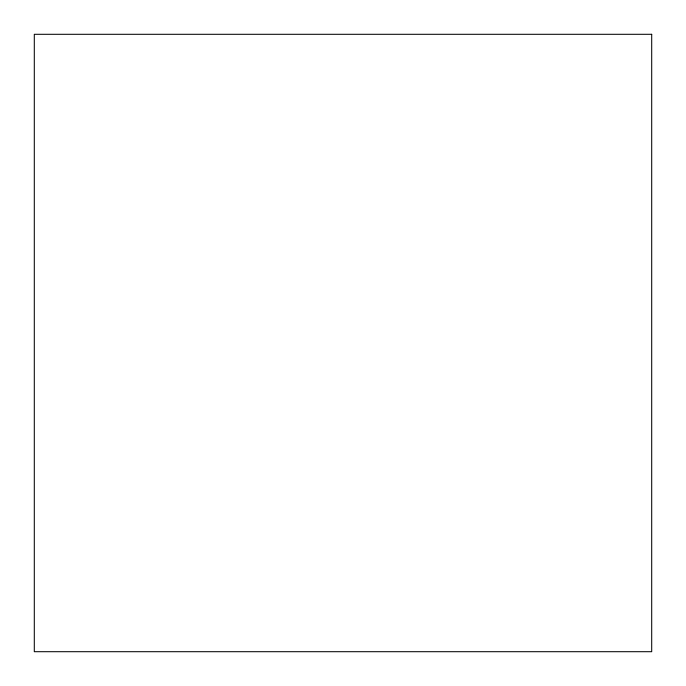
<?xml version="1.0" encoding="UTF-8"?>
<svg xmlns="http://www.w3.org/2000/svg" width="686" height="686" viewBox="0 0 686 686"><rect width="100%" height="100%" fill="white"/><g stroke="black" fill="none" stroke-linecap="round" stroke-linejoin="round"><path stroke-width="1.03" d="M651.7 34.3L34.3 34.3L34.3 651.7L651.7 651.7L651.7 34.3"/></g></svg>
